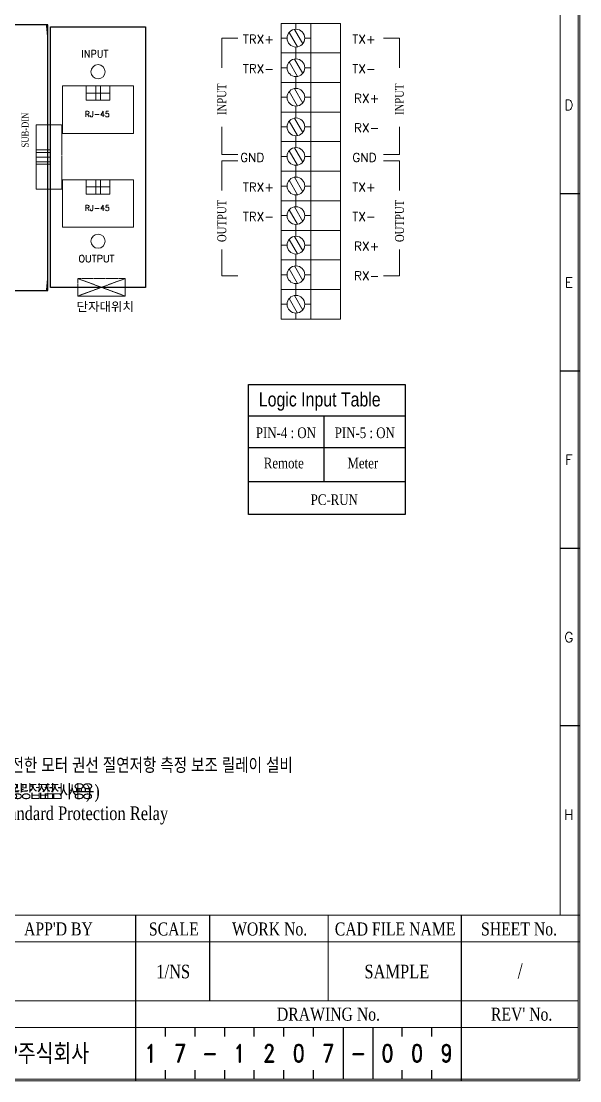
# Model space of a CAD drawing. Header units: millimetres. Extents: x 107 to 2900, y 85 to 3996.
# Drawn here: x 731.3 to 935.2, y 101.8 to 488.7 of the extents above; entities that cross this region are included whole.
import ezdxf
from ezdxf.enums import TextEntityAlignment as Align

# ---------------------------------------------------------------- set-up
doc = ezdxf.new("R2010")
doc.units = ezdxf.units.MM
doc.linetypes.add('DASHED2', pattern=[0.375, 0.25, -0.125])
for name, color, linetype in [('20', 2, 'Continuous'), ('30', 3, 'Continuous'), ('40', 4, 'Continuous'), ('70', 7, 'Continuous')]:
    doc.layers.add(name, color=color, linetype=linetype)
doc.styles.add('SD', font='ROMAND.shx', dxfattribs={"width": 0.8})
doc.styles.add('SIMPLEX', font='SIMPLEX')
doc.styles.add('SS', font='batang.ttc', dxfattribs={"width": 0.8})
doc.styles.add('STYLE2', font='romant.shx')
doc.styles.add('굴림체', font='arial.ttf')

msp = doc.modelspace()

# ---------------------------------------------------------------- linework, layer by layer
at = {"color": 7, "lineweight": 30}
for p, q in [((741.033, 487.338), (410.565, 487.338)), ((741.033, 390.341), (741.033, 487.338)), ((410.565, 390.341), (741.033, 390.341))]:
    msp.add_line(p, q, dxfattribs=at)
for p, q in [((814.231, 308.586), (814.231, 356.082)), ((814.231, 356.082), (871.448, 356.082)), ((871.448, 356.082), (871.448, 308.586)), ((814.231, 344.554), (871.448, 344.554)), ((841.917, 320.575), (841.917, 344.554)), ((814.231, 333.026), (871.448, 333.026)), ((814.231, 320.575), (871.448, 320.575)), ((871.448, 308.586), (814.231, 308.586))]:
    msp.add_line(p, q)
at = {"color": 7, "lineweight": 15}
for points in [[(740.536, 487.338), (740.536, 487.327), (740.527, 487.318), (740.517, 487.318), (740.506, 487.318), (740.498, 487.327), (740.498, 487.338), (740.498, 487.348), (740.506, 487.359), (740.517, 487.359), (740.527, 487.359), (740.536, 487.348), (740.536, 487.338)], [(741.051, 399.203), (741.051, 399.192), (741.044, 399.185), (741.033, 399.185), (741.022, 399.185), (741.01, 399.192), (741.01, 399.203), (741.01, 399.213), (741.022, 399.223), (741.033, 399.223), (741.044, 399.223), (741.051, 399.213), (741.051, 399.203)], [(740.536, 390.341), (740.536, 390.331), (740.527, 390.323), (740.517, 390.323), (740.506, 390.323), (740.498, 390.331), (740.498, 390.341), (740.498, 390.353), (740.506, 390.361), (740.517, 390.361), (740.527, 390.361), (740.536, 390.353), (740.536, 390.341)]]:
    msp.add_open_spline(points, degree=3, knots=[0, 0, 0, 0, 1, 1, 1, 2, 2, 2, 3, 3, 3, 4, 4, 4, 4], dxfattribs=at)
for points in [[(741.033, 482.117), (740.883, 483.86), (740.709, 485.6), (740.517, 487.338)], [(740.517, 390.341), (740.709, 392.08), (740.883, 393.82), (741.033, 395.564)]]:
    msp.add_open_spline(points, degree=3, dxfattribs=at)
at = {"layer": '20', "color": 0, "lineweight": 13}
msp.add_lwpolyline([(121.727, 162.272), (121.727, 677.714), (928.036, 677.714), (928.036, 162.272)], dxfattribs=at)
at = {"layer": '30', "color": 0}
for p, q in [((935.162, 425.715), (928.036, 425.715)), ((935.162, 360.934), (928.036, 360.934)), ((935.162, 296.153), (928.036, 296.153)), ((935.162, 231.372), (928.036, 231.372))]:
    msp.add_line(p, q, dxfattribs=at)
at = {"layer": '40', "color": 0}
for p, q in [((773.209, 101.81), (773.209, 162.272)), ((800.201, 130.961), (800.201, 162.272)), ((891.974, 130.961), (891.974, 162.272)), ((891.974, 101.81), (891.974, 130.961)), ((784.006, 118.005), (784.006, 121.244)), ((794.803, 118.005), (794.803, 121.244)), ((805.6, 118.005), (805.6, 121.244)), ((816.397, 118.005), (816.397, 121.244)), ((827.193, 118.005), (827.193, 121.244)), ((838.022, 118.005), (838.022, 121.244)), ((848.933, 102.458), (848.933, 121.244)), ((859.73, 102.458), (859.73, 121.244)), ((870.381, 118.005), (870.381, 121.244)), ((881.178, 118.005), (881.178, 121.244)), ((784.006, 102.458), (784.006, 105.697)), ((794.803, 102.458), (794.803, 105.697)), ((805.6, 102.458), (805.6, 105.697)), ((816.397, 102.458), (816.397, 105.697)), ((827.193, 102.458), (827.193, 105.697)), ((838.022, 102.458), (838.022, 105.697)), ((870.381, 102.458), (870.381, 105.697)), ((881.178, 102.458), (881.178, 105.697))]:
    msp.add_line(p, q, dxfattribs=at)
at = {"layer": '40', "color": 0, "lineweight": 13}
for p, q in [((843.389, 130.961), (843.389, 162.272)), ((935.162, 152.555), (611.256, 152.555)), ((934.73, 130.961), (611.256, 130.961)), ((934.73, 121.244), (611.256, 121.244))]:
    msp.add_line(p, q, dxfattribs=at)
at = {"layer": '70', "lineweight": 15}
for p, q in [((847.789, 487.902), (826.196, 487.902)), ((826.196, 487.902), (826.196, 477.106)), ((831.594, 487.902), (831.594, 485.743)), ((836.993, 487.902), (836.993, 477.106)), ((847.789, 487.902), (847.789, 477.106)), ((829.132, 484.609), (832.186, 479.319)), ((831.002, 485.689), (834.056, 480.399)), ((810.443, 482.504), (804.602, 482.504)), ((804.602, 482.504), (804.602, 471.707)), ((828.355, 482.504), (826.196, 482.504)), ((836.993, 482.504), (834.833, 482.504)), ((863.542, 482.504), (869.383, 482.504)), ((869.383, 482.504), (869.383, 471.707)), ((847.789, 477.106), (826.196, 477.106)), ((847.789, 477.106), (826.196, 477.106)), ((826.196, 477.106), (826.196, 466.309)), ((831.594, 479.265), (831.594, 477.106)), ((831.594, 477.106), (831.594, 474.946)), ((836.993, 477.106), (836.993, 466.309)), ((847.789, 477.106), (847.789, 466.309)), ((829.132, 473.812), (832.186, 468.523)), ((831.002, 474.892), (834.056, 469.602)), ((828.355, 471.707), (826.196, 471.707)), ((831.594, 468.468), (831.594, 466.309)), ((836.993, 471.707), (834.833, 471.707)), ((847.789, 466.309), (826.196, 466.309)), ((847.789, 466.309), (826.196, 466.309)), ((826.196, 466.309), (826.196, 455.512)), ((831.594, 466.309), (831.594, 464.149)), ((836.993, 466.309), (836.993, 455.512)), ((847.789, 466.309), (847.789, 455.512)), ((828.355, 460.91), (826.196, 460.91)), ((829.132, 463.015), (832.186, 457.726)), ((831.002, 464.095), (834.056, 458.805)), ((836.993, 460.91), (834.833, 460.91)), ((831.594, 457.671), (831.594, 455.512)), ((826.196, 455.512), (826.196, 444.715)), ((847.789, 455.512), (826.196, 455.512)), ((847.789, 455.512), (826.196, 455.512)), ((831.002, 453.298), (834.056, 448.009)), ((831.594, 455.512), (831.594, 453.353)), ((836.993, 455.512), (836.993, 444.715)), ((847.789, 455.512), (847.789, 444.715)), ((736.827, 450.846), (736.827, 427.308)), ((736.827, 450.846), (742.083, 450.846)), ((742.083, 450.846), (742.083, 427.308)), ((804.602, 450.113), (804.602, 439.978)), ((828.355, 450.113), (826.196, 450.113)), ((829.132, 452.218), (832.186, 446.929)), ((836.993, 450.113), (834.833, 450.113)), ((869.383, 450.113), (869.383, 439.978)), ((831.594, 446.874), (831.594, 444.715)), ((742.083, 441.673), (736.827, 441.673)), ((736.827, 436.481), (736.827, 441.673)), ((742.083, 436.481), (742.083, 441.673)), ((847.789, 444.715), (826.196, 444.715)), ((847.789, 444.715), (826.196, 444.715)), ((826.196, 444.715), (826.196, 433.918)), ((829.132, 441.421), (832.186, 436.132)), ((831.002, 442.501), (834.056, 437.212)), ((831.594, 444.715), (831.594, 442.556)), ((836.993, 444.715), (836.993, 433.918)), ((847.789, 444.715), (847.789, 433.918)), ((742.083, 440.807), (736.827, 440.807)), ((736.827, 439.077), (742.083, 439.077)), ((742.083, 439.077), (736.827, 439.077)), ((742.083, 437.346), (736.827, 437.346)), ((810.443, 439.978), (804.602, 439.978)), ((810.443, 437.73), (804.602, 437.73)), ((804.602, 437.73), (804.602, 426.934)), ((828.355, 439.317), (826.196, 439.317)), ((836.993, 439.317), (834.833, 439.317)), ((863.542, 439.978), (869.383, 439.978)), ((863.542, 437.73), (869.383, 437.73)), ((869.383, 437.73), (869.383, 426.934)), ((742.083, 436.481), (736.827, 436.481)), ((847.789, 433.918), (826.196, 433.918)), ((847.789, 433.918), (826.196, 433.918)), ((826.196, 433.918), (826.196, 423.121)), ((831.594, 436.078), (831.594, 433.918)), ((831.594, 433.918), (831.594, 431.759)), ((836.993, 433.918), (836.993, 423.121)), ((847.789, 433.918), (847.789, 423.121)), ((829.132, 430.625), (832.186, 425.335)), ((831.002, 431.704), (834.056, 426.415)), ((742.083, 427.308), (736.827, 427.308)), ((828.355, 428.52), (826.196, 428.52)), ((836.993, 428.52), (834.833, 428.52)), ((847.789, 423.121), (826.196, 423.121)), ((847.789, 423.121), (826.196, 423.121)), ((826.196, 423.121), (826.196, 412.324)), ((831.594, 425.281), (831.594, 423.121)), ((831.594, 423.121), (831.594, 420.962)), ((836.993, 423.121), (836.993, 412.324)), ((847.789, 423.121), (847.789, 412.324)), ((829.132, 419.828), (832.186, 414.538)), ((831.002, 420.907), (834.056, 415.618)), ((828.355, 417.723), (826.196, 417.723)), ((831.594, 414.484), (831.594, 412.324)), ((836.993, 417.723), (834.833, 417.723)), ((847.789, 412.324), (826.196, 412.324)), ((847.789, 412.324), (826.196, 412.324)), ((826.196, 412.324), (826.196, 401.528)), ((831.002, 410.111), (834.056, 404.821)), ((831.594, 412.324), (831.594, 410.165)), ((836.993, 412.324), (836.993, 401.528)), ((847.789, 412.324), (847.789, 401.528)), ((828.355, 406.926), (826.196, 406.926)), ((829.132, 409.031), (832.186, 403.742)), ((836.993, 406.926), (834.833, 406.926)), ((804.602, 405.34), (804.602, 395.765)), ((831.594, 403.687), (831.594, 401.528)), ((869.383, 405.34), (869.383, 395.765)), ((847.789, 401.528), (826.196, 401.528)), ((847.789, 401.528), (826.196, 401.528)), ((847.789, 401.528), (826.196, 401.528)), ((826.196, 401.528), (826.196, 390.731)), ((831.002, 399.314), (834.056, 394.024)), ((831.594, 401.528), (831.594, 399.368)), ((836.993, 401.528), (836.993, 390.731)), ((847.789, 401.528), (847.789, 390.731)), ((810.443, 395.765), (804.602, 395.765)), ((828.355, 396.129), (826.196, 396.129)), ((829.132, 398.234), (832.186, 392.945)), ((836.993, 396.129), (834.833, 396.129)), ((863.542, 395.765), (869.383, 395.765)), ((831.594, 392.89), (831.594, 390.731)), ((847.789, 390.731), (826.196, 390.731)), ((847.789, 390.731), (826.196, 390.731)), ((826.196, 390.731), (826.196, 379.934)), ((829.132, 387.437), (832.186, 382.148)), ((831.002, 388.517), (834.056, 383.228)), ((831.594, 390.731), (831.594, 388.571)), ((836.993, 390.731), (836.993, 379.934)), ((847.789, 390.731), (847.789, 379.934)), ((828.355, 385.332), (826.196, 385.332)), ((836.993, 385.332), (834.833, 385.332)), ((847.789, 379.934), (826.196, 379.934)), ((831.594, 382.093), (831.594, 379.934))]:
    msp.add_line(p, q, dxfattribs=at)
at = {"layer": '70', "lineweight": 30}
for p, q in [((742.083, 391.481), (742.083, 486.672)), ((742.083, 486.672), (776.698, 486.672)), ((776.698, 486.672), (776.698, 391.481)), ((776.698, 391.481), (742.083, 391.481))]:
    msp.add_line(p, q, dxfattribs=at)
at = {"layer": '70', "color": 4, "lineweight": 15}
for p, q in [((746.41, 447.73), (746.41, 465.038)), ((746.41, 465.038), (772.371, 465.038)), ((755.063, 459.846), (755.063, 465.038)), ((758.525, 459.846), (758.525, 465.038)), ((760.256, 465.038), (760.256, 459.846)), ((763.717, 465.038), (763.717, 459.846)), ((772.371, 465.038), (772.371, 447.73)), ((755.063, 462.442), (763.717, 462.442)), ((755.063, 459.846), (763.717, 459.846)), ((772.371, 447.73), (746.41, 447.73)), ((746.41, 430.774), (772.371, 430.774)), ((746.41, 413.466), (746.41, 430.774)), ((755.063, 425.581), (755.063, 430.774)), ((758.525, 425.581), (758.525, 430.774)), ((760.256, 430.774), (760.256, 425.581)), ((763.717, 430.774), (763.717, 425.581)), ((772.371, 430.774), (772.371, 413.466)), ((755.063, 428.178), (763.717, 428.178)), ((755.063, 425.581), (763.717, 425.581)), ((772.371, 413.466), (746.41, 413.466))]:
    msp.add_line(p, q, dxfattribs=at)
at = {"layer": '70', "linetype": 'DASHED2', "lineweight": 15}
for p, q in [((741.033, 422.666), (741.033, 455.056)), ((742.083, 450.846), (746.115, 450.846)), ((746.115, 450.846), (746.115, 427.308)), ((741.033, 442.1), (741.033, 435.622)), ((746.115, 427.308), (740.352, 427.308))]:
    msp.add_line(p, q, dxfattribs=at)
at = {"layer": '70', "color": 0, "linetype": 'DASHED2', "lineweight": 13}
for p, q in [((769.28, 388.342), (751.973, 394.734)), ((751.973, 388.342), (769.28, 394.734)), ((769.28, 394.734), (751.973, 394.734)), ((751.973, 394.734), (751.973, 388.342))]:
    msp.add_line(p, q, dxfattribs=at)
at = {"layer": '70', "lineweight": 13}
for p, q in [((769.28, 388.342), (769.28, 394.734)), ((760.473, 391.481), (751.973, 388.342)), ((769.28, 388.342), (760.78, 391.481)), ((751.973, 388.342), (769.28, 388.342)), ((751.973, 388.342), (769.28, 388.342))]:
    msp.add_line(p, q, dxfattribs=at)
at = {"layer": '70', "color": 0, "lineweight": 13}
msp.add_line((114.601, 162.272), (935.162, 162.272), dxfattribs=at)
for points in [[(935.162, 101.81), (114.601, 101.81), (114.601, 684.84), (935.162, 684.84)], [(934.514, 102.458), (115.249, 102.458), (115.249, 684.192), (934.514, 684.192)]]:
    msp.add_lwpolyline(points, close=True, dxfattribs=at)
at = {"layer": '70', "lineweight": 15}
for centre, radius in [((831.594, 482.504), 3.239), ((759.39, 470.23), 2.596), ((831.594, 471.707), 3.239), ((831.594, 460.91), 3.239), ((831.594, 450.113), 3.239), ((831.594, 439.317), 3.239), ((831.594, 428.52), 3.239), ((831.594, 417.723), 3.239), ((759.39, 408.36), 2.596), ((831.594, 406.926), 3.239), ((831.594, 396.129), 3.239), ((831.594, 385.332), 3.239)]:
    msp.add_circle(centre, radius, dxfattribs=at)
at = {"layer": '70', "color": 0}
msp.add_solid([(904.934, 160.032), (905.064, 160.032), (904.999, 159.643)], dxfattribs=at)

# ---------------------------------------------------------------- texts
at = {"color": 0, "style": 'STYLE2'}
for s, height, p in [('TRX+', 3.2101, (812.199, 480.491)), ('TX+', 3.2101, (852.156, 480.491)), ('INPUT', 2.5729, (753.312, 475.49)), ('TRX-', 3.2101, (812.199, 469.694)), ('TX-', 3.2101, (852.156, 469.694)), ('RX+', 3.2101, (852.797, 458.918)), ('RJ-45', 2.0583, (754.529, 453.727)), ('RX-', 3.2101, (852.797, 448.121)), ('GND', 3.2101, (811.252, 437.324)), ('GND', 3.2101, (852.186, 437.324)), ('TRX+', 3.2101, (812.199, 426.506)), ('TX+', 3.2101, (852.156, 426.506)), ('RJ-45', 2.0583, (754.529, 419.462)), ('TRX-', 3.2101, (812.199, 415.71)), ('TX-', 3.2101, (852.156, 415.71)), ('RX+', 3.2101, (852.797, 404.933)), ('OUTPUT', 2.5729, (752.221, 400.719)), ('RX-', 3.2101, (852.797, 394.137))]:
    msp.add_text(s, height=height, dxfattribs=at).set_placement(p)
at = {"color": 0, "style": 'SS', "width": 0.8}
for s, height, p in [('INPUT', 3.2391, (806.147, 454.423)), ('INPUT', 3.2391, (870.927, 454.423)), ('SUB-DIN', 2.5961, (734.063, 442.587)), ('OUTPUT', 3.2391, (806.147, 408.053)), ('OUTPUT', 3.2391, (871, 408.053))]:
    msp.add_text(s, height=height, rotation=90, dxfattribs=at).set_placement(p)
at = {"color": 0, "width": 0.8}
for s, height, style, p in [('Logic Input Table', 5.18249, '굴림체', (818.055, 348.025)), ('PIN-4 : ON', 3.8869, 'SS', (816.953, 336.484)), ('PIN-5 : ON', 3.8869, 'SS', (845.748, 336.484)), ('Remote', 3.8869, 'SS', (819.844, 325.42)), ('Meter', 3.8869, 'SS', (850.376, 325.42)), ('PC-RUN', 3.8869, 'SS', (836.954, 312.044)), (': Y-Δ적용 안전한 모터 권선 절연저항 측정 보조 릴레이 설비', 4.86, 'SS', (698.267, 214.709)), ('  (MC9A 소용량 접점 사용)', 4.86, 'SS', (695.142, 205.115)), ('  (MC9A 소용량 접점 사용)', 4.86, 'SS', (698.267, 205.115)), ('삼화DSP주식회사', 6.4781, 'SS', (702.736, 108.657))]:
    msp.add_text(s, height=height, dxfattribs=dict(at, style=style)).set_placement(p)
at = {"color": 7, "linetype": 'ByBlock', "lineweight": 0, "style": 'SS', "width": 0.8}
msp.add_text('* DSP : Digital standard Protection Relay', height=4.96868, dxfattribs=at).set_placement((684.584, 197.019))
at = {"color": 0, "style": 'SD', "width": 0.8}
for s, p in [('1', (778.608, 111.851)), ('7', (789.404, 111.851)), ('1', (810.998, 111.851)), ('2', (821.795, 111.851)), ('0', (832.592, 111.851)), ('7', (843.421, 111.851)), ('0', (864.982, 111.851)), ('0', (875.779, 111.851)), ('9', (886.576, 111.851)), ('-', (800.201, 111.851)), ('-', (854.332, 111.851))]:
    msp.add_text(s, height=6.478, dxfattribs=at).set_placement(p, align=Align.MIDDLE)
at = {"layer": '30', "color": 0, "style": 'SIMPLEX'}
for s, p in [('D', (931.167, 458.106)), ('E', (931.167, 393.325)), ('F', (931.167, 328.544)), ('G', (931.167, 263.763)), ('H', (931.167, 198.981))]:
    msp.add_text(s, height=3.671, dxfattribs=at).set_placement(p, align=Align.MIDDLE)
at = {"layer": '40', "color": 0, "style": 'SS', "width": 0.8}
for s, height, p in [("APP'D BY", 4.7506, (744.93, 154.897)), ('SCALE', 4.7506, (787.016, 154.865)), ('WORK No.', 4.7506, (821.989, 154.865)), ('CAD FILE NAME', 4.75061, (867.772, 154.865)), ('SHEET No.', 4.7506, (912.985, 154.865)), ('1/NS', 4.9666, (786.796, 139.228)), ('SAMPLE', 4.9666, (868.402, 139.228)), ('/', 5.398, (913.411, 139.228)), ('DRAWING No.', 4.75061, (843.447, 123.758)), ("REV' No.", 4.7506, (913.939, 123.758))]:
    msp.add_text(s, height=height, dxfattribs=at).set_placement(p, align=Align.CENTER)
at = {"layer": '70', "lineweight": 13, "insert": (751.557, 386.15), "char_height": 3.33035, "width": 23.87571, "attachment_point": 1, "style": '굴림체'}
msp.add_mtext('{\\fMoeumT R|b0|i0|c129|p18;단자대위치}', dxfattribs=at)

doc.saveas('drawing.dxf')
